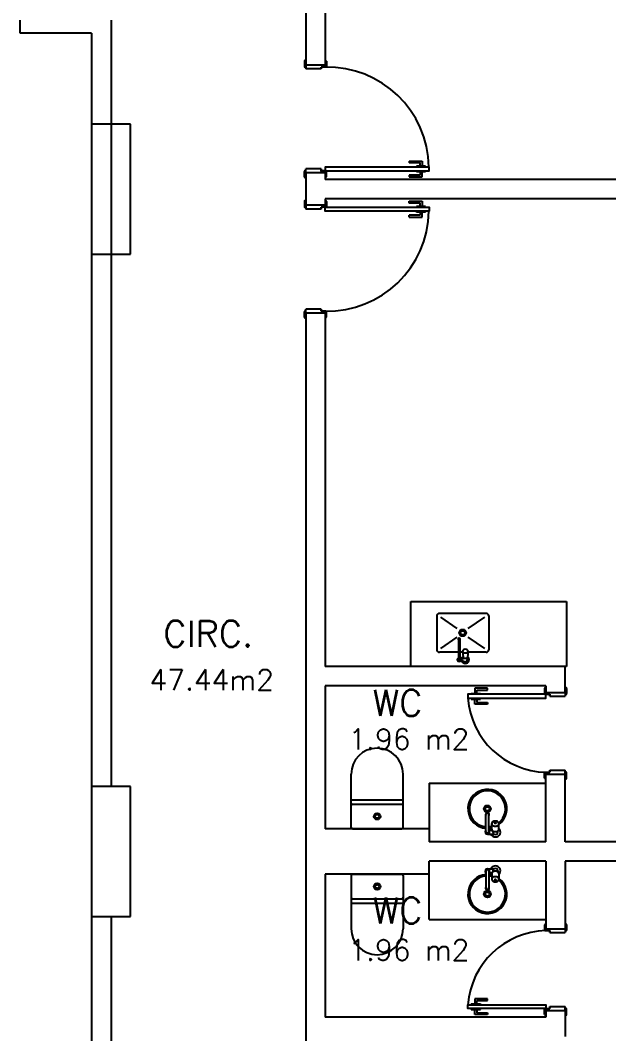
# Model space of a CAD drawing. Extents: x 544 to 914, y -40 to 56.
# Drawn here: x 644.54 to 649.07, y 2.74 to 10.55 of the extents above; entities that cross this region are included whole.
import ezdxf
from ezdxf.enums import TextEntityAlignment as Align

# ---------------------------------------------------------------- set-up
doc = ezdxf.new("R2010")
doc.units = 0
doc.header["$LTSCALE"] = 0.5
doc.header["$MEASUREMENT"] = 0
doc.layers.add('008', color=1, linetype='CONTINUOUS')
doc.styles.add('r80', font='romans.shx', dxfattribs={"height": 0.175})
doc.styles.add('T20', font='simplex.shx', dxfattribs={"height": 0.1})

msp = doc.modelspace()

# ---------------------------------------------------------------- linework, layer by layer
at = {"layer": '008', "color": 8}
for p, q in [((646.7374, 13.4952), (646.7374, 10.2002)), ((646.8874, 12.9952), (646.8874, 10.2002)), ((644.5374, 10.4452), (644.5374, 10.5452)), ((645.2374, 10.5452), (645.2374, 4.6452)), ((645.0874, 10.4452), (644.5374, 10.4452)), ((645.0874, 10.4452), (645.0874, 1.9653)), ((646.7274, 10.2302), (646.7274, 10.1902)), ((646.7374, 10.2352), (646.7324, 10.2352)), ((646.8924, 10.2352), (646.8874, 10.2352)), ((646.8974, 10.2302), (646.8974, 10.1902)), ((646.7374, 10.1852), (646.7324, 10.1852)), ((646.8874, 10.2002), (646.7374, 10.2002)), ((646.7374, 10.2002), (646.7374, 10.1702)), ((646.8574, 10.1702), (646.7374, 10.1702)), ((646.8574, 10.1852), (646.8574, 10.1702)), ((646.8574, 10.1702), (646.8574, 10.1852)), ((646.8874, 10.1852), (646.8574, 10.1852)), ((646.8874, 10.2002), (646.8874, 10.1852)), ((646.8924, 10.1852), (646.8874, 10.1852)), ((645.3874, 9.7452), (645.0874, 9.7452)), ((645.0874, 9.7452), (645.0874, 8.7452)), ((645.3874, 8.7452), (645.3874, 9.7452)), ((647.5355, 9.4612), (647.6335, 9.4612)), ((647.5355, 9.4612), (647.5355, 9.4472)), ((647.5495, 9.4472), (647.5355, 9.4472)), ((647.6195, 9.4472), (647.5495, 9.4472)), ((647.6195, 9.4222), (647.6195, 9.4472)), ((647.6335, 9.4612), (647.6335, 9.4222)), ((646.7274, 9.3402), (646.7274, 9.3802)), ((646.7374, 9.3852), (646.7324, 9.3852)), ((646.7374, 9.3702), (646.7374, 9.4002)), ((646.8574, 9.4002), (646.7374, 9.4002)), ((646.7374, 9.3702), (646.7374, 9.1202)), ((646.8874, 9.3702), (646.7374, 9.3702)), ((646.8574, 9.4002), (646.8574, 9.3852)), ((646.8574, 9.3852), (646.8574, 9.4002)), ((646.8874, 9.3852), (646.8574, 9.3852)), ((646.8874, 9.3702), (646.8874, 9.3852)), ((646.8874, 9.3702), (646.8874, 9.3202)), ((646.8974, 9.3402), (646.8974, 9.3802)), ((647.6615, 9.4222), (647.5915, 9.4222)), ((647.5915, 9.4222), (647.5915, 9.4152)), ((647.5915, 9.3782), (647.5915, 9.3852)), ((647.6615, 9.3782), (647.5915, 9.3782)), ((647.6195, 9.3782), (647.6195, 9.3532)), ((647.6335, 9.3392), (647.6335, 9.3782)), ((647.6615, 9.4222), (647.6615, 9.4152)), ((647.6615, 9.3782), (647.6615, 9.3852)), ((646.7374, 9.3352), (646.7324, 9.3352)), ((646.8924, 9.3352), (646.8874, 9.3352)), ((652.2794, 9.3202), (646.8874, 9.3202)), ((647.5355, 9.3532), (647.5355, 9.3392)), ((647.5495, 9.3532), (647.5355, 9.3532)), ((647.5355, 9.3392), (647.6335, 9.3392)), ((647.6195, 9.3532), (647.5495, 9.3532)), ((646.7274, 9.1502), (646.7274, 9.1102)), ((646.7374, 9.1552), (646.7324, 9.1552)), ((646.8874, 9.1702), (646.8874, 9.1202)), ((652.2794, 9.1702), (646.8874, 9.1702)), ((646.8924, 9.1552), (646.8874, 9.1552)), ((646.8974, 9.1502), (646.8974, 9.1102)), ((647.5355, 9.1512), (647.6335, 9.1512)), ((647.5355, 9.1372), (647.5355, 9.1512)), ((647.5495, 9.1372), (647.5355, 9.1372)), ((647.6195, 9.1372), (647.5495, 9.1372)), ((647.6195, 9.1122), (647.6195, 9.1372)), ((647.6335, 9.1512), (647.6335, 9.1122)), ((646.7374, 9.1052), (646.7324, 9.1052)), ((646.8874, 9.1202), (646.7374, 9.1202)), ((646.7374, 9.1202), (646.7374, 9.0902)), ((646.8574, 9.0902), (646.7374, 9.0902)), ((646.8874, 9.1052), (646.8574, 9.1052)), ((646.8574, 9.0902), (646.8574, 9.1052)), ((646.8574, 9.1052), (646.8574, 9.0902)), ((646.8874, 9.1202), (646.8874, 9.1052)), ((647.5915, 9.1122), (647.5915, 9.1052)), ((647.6615, 9.1122), (647.5915, 9.1122)), ((647.5915, 9.0682), (647.5915, 9.0752)), ((647.6615, 9.0682), (647.5915, 9.0682)), ((647.6195, 9.0682), (647.6195, 9.0432)), ((647.6335, 9.0292), (647.6335, 9.0682)), ((647.6615, 9.1122), (647.6615, 9.1052)), ((647.6615, 9.0682), (647.6615, 9.0752)), ((647.5495, 9.0432), (647.5355, 9.0432)), ((647.5355, 9.0292), (647.5355, 9.0432)), ((647.5355, 9.0292), (647.6335, 9.0292)), ((647.6195, 9.0432), (647.5495, 9.0432)), ((645.0874, 8.7452), (645.3874, 8.7452)), ((646.7274, 8.2602), (646.7274, 8.3002)), ((646.7374, 8.3052), (646.7324, 8.3052)), ((646.7374, 8.2902), (646.7374, 8.3202)), ((646.8574, 8.3202), (646.7374, 8.3202)), ((646.7374, 8.2902), (646.7374, 0.0002)), ((646.8874, 8.2902), (646.7374, 8.2902)), ((646.8574, 8.3052), (646.8574, 8.3202)), ((646.8574, 8.3202), (646.8574, 8.3052)), ((646.8874, 8.3052), (646.8574, 8.3052)), ((646.8874, 8.2902), (646.8874, 8.3052)), ((646.8924, 8.3052), (646.8874, 8.3052)), ((646.8874, 8.2902), (646.8874, 5.5702)), ((646.8974, 8.2602), (646.8974, 8.3002)), ((646.7374, 8.2552), (646.7324, 8.2552)), ((646.8924, 8.2552), (646.8874, 8.2552)), ((647.5474, 6.0702), (648.7474, 6.0702)), ((647.5474, 5.5702), (647.5474, 6.0702)), ((648.7474, 6.0702), (648.7474, 5.5702)), ((647.7474, 5.9585), (647.7474, 5.7785)), ((648.1274, 5.9785), (647.7674, 5.9785)), ((647.9047, 5.8614), (647.7774, 5.9485)), ((647.9901, 5.8614), (648.1174, 5.9485)), ((648.1474, 5.9585), (648.1474, 5.7785)), ((647.7474, 5.7785), (647.7474, 5.6985)), ((647.7774, 5.7085), (647.9047, 5.7955)), ((647.9151, 5.7788), (647.9151, 5.7677)), ((647.9253, 5.7788), (647.9253, 5.7677)), ((648.1174, 5.7085), (647.9901, 5.7955)), ((648.1474, 5.7785), (648.1474, 5.6985)), ((647.9151, 5.7677), (647.9151, 5.6221)), ((647.9253, 5.7677), (647.9253, 5.6221)), ((647.916, 5.6785), (647.7674, 5.6785)), ((647.9466, 5.6785), (647.9245, 5.6785)), ((647.9447, 5.63), (647.9327, 5.63)), ((647.9458, 5.6878), (647.95, 5.6406)), ((647.9813, 5.6294), (647.9813, 5.6367)), ((647.9883, 5.6878), (647.984, 5.6406)), ((648.1274, 5.6785), (647.9874, 5.6785)), ((648.7374, 5.5702), (646.8874, 5.5702)), ((648.7474, 5.5702), (647.5474, 5.5702)), ((647.9537, 5.613), (647.932, 5.613)), ((648.7374, 5.3702), (648.7374, 5.5702)), ((646.8874, 5.4202), (646.8874, 4.3202)), ((648.5874, 5.4202), (646.8874, 5.4202)), ((648.0414, 5.4012), (648.0414, 5.3622)), ((648.1394, 5.4012), (648.0414, 5.4012)), ((648.0554, 5.3872), (648.1254, 5.3872)), ((648.0554, 5.3622), (648.0554, 5.3872)), ((648.1254, 5.3872), (648.1394, 5.3872)), ((648.1394, 5.3872), (648.1394, 5.4012)), ((648.5774, 5.4002), (648.5774, 5.3602)), ((648.5824, 5.4052), (648.5874, 5.4052)), ((648.5874, 5.3702), (648.5874, 5.4202)), ((648.5874, 5.4202), (648.5874, 5.3702)), ((648.7374, 5.4052), (648.7424, 5.4052)), ((648.7474, 5.4002), (648.7474, 5.3602)), ((648.0134, 5.3622), (648.0134, 5.3552)), ((648.0134, 5.3622), (648.0834, 5.3622)), ((648.0134, 5.3182), (648.0134, 5.3252)), ((648.0134, 5.3182), (648.0834, 5.3182)), ((648.0414, 5.2792), (648.0414, 5.3182)), ((648.0554, 5.3182), (648.0554, 5.2932)), ((648.0834, 5.3622), (648.0834, 5.3552)), ((648.0834, 5.3182), (648.0834, 5.3252)), ((648.5874, 5.3702), (648.7374, 5.3702)), ((648.5874, 5.3702), (648.5874, 5.3552)), ((648.5874, 5.3552), (648.6174, 5.3552)), ((648.6174, 5.3402), (648.6174, 5.3552)), ((648.6174, 5.3552), (648.6174, 5.3402)), ((648.6174, 5.3402), (648.7374, 5.3402)), ((648.7374, 5.3702), (648.7374, 5.3402)), ((648.7374, 5.3552), (648.7424, 5.3552)), ((648.1394, 5.2792), (648.0414, 5.2792)), ((648.0554, 5.2932), (648.1254, 5.2932)), ((648.1254, 5.2932), (648.1394, 5.2932)), ((648.1394, 5.2932), (648.1394, 5.2792)), ((648.6174, 4.7552), (648.6174, 4.7702)), ((648.6174, 4.7702), (648.6174, 4.7552)), ((648.6174, 4.7702), (648.7374, 4.7702)), ((648.7374, 4.7402), (648.7374, 4.7702)), ((647.0874, 4.3302), (647.0874, 4.7402)), ((647.4874, 4.3302), (647.4874, 4.7402)), ((648.5774, 4.7102), (648.5774, 4.7502)), ((648.5824, 4.7552), (648.5874, 4.7552)), ((648.5824, 4.7052), (648.5874, 4.7052)), ((648.5874, 4.7402), (648.5874, 4.7552)), ((648.5874, 4.7552), (648.6174, 4.7552)), ((648.5874, 4.2202), (648.5874, 4.7402)), ((648.5874, 4.7402), (648.7374, 4.7402)), ((648.7374, 4.7552), (648.7424, 4.7552)), ((648.7374, 4.2202), (648.7374, 4.7402)), ((648.7374, 4.7052), (648.7424, 4.7052)), ((648.7474, 4.7102), (648.7474, 4.7502)), ((645.3874, 4.6452), (645.0874, 4.6452)), ((645.0874, 4.6452), (645.0874, 3.6452)), ((645.3874, 3.6452), (645.3874, 4.6452)), ((647.6874, 4.6702), (648.5874, 4.6702)), ((647.6874, 4.6702), (647.6874, 4.3202)), ((647.0874, 4.5428), (647.4874, 4.5428)), ((647.0974, 4.5102), (647.4774, 4.5102)), ((648.1263, 4.2956), (648.1263, 4.4289)), ((648.1485, 4.2956), (648.1485, 4.4289)), ((647.6874, 4.3202), (646.8874, 4.3202)), ((647.0974, 4.3202), (647.4774, 4.3202)), ((647.6874, 4.3202), (647.6874, 4.2202)), ((648.1485, 4.3082), (648.1741, 4.3082)), ((648.1707, 4.3174), (648.1707, 4.3592)), ((648.1791, 4.2956), (648.1791, 4.3034)), ((648.218, 4.2956), (648.218, 4.3034)), ((648.2263, 4.3174), (648.2263, 4.3592)), ((648.5874, 4.2202), (647.6874, 4.2202)), ((648.1374, 4.2789), (648.1858, 4.2789)), ((652.2794, 4.2202), (648.7374, 4.2202)), ((648.5874, 4.0702), (647.6874, 4.0702)), ((647.6874, 3.9702), (647.6874, 4.0702)), ((648.5874, 4.0702), (648.5874, 3.5502)), ((652.2794, 4.0702), (648.7374, 4.0702)), ((648.7374, 4.0702), (648.7374, 3.5502)), ((648.1263, 3.9948), (648.1263, 3.8615)), ((648.1374, 4.0115), (648.1858, 4.0115)), ((648.1485, 3.9948), (648.1485, 3.8615)), ((648.1485, 3.9822), (648.1741, 3.9822)), ((648.1791, 3.9948), (648.1791, 3.987)), ((648.218, 3.9948), (648.218, 3.987)), ((646.8874, 3.9702), (646.8874, 2.8702)), ((647.6874, 3.9702), (646.8874, 3.9702)), ((647.0874, 3.9602), (647.0874, 3.5502)), ((647.0974, 3.9702), (647.4774, 3.9702)), ((647.4874, 3.9602), (647.4874, 3.5502)), ((647.6874, 3.6202), (647.6874, 3.9702)), ((648.1707, 3.973), (648.1707, 3.9312)), ((648.2263, 3.973), (648.2263, 3.9312)), ((647.0874, 3.7476), (647.4874, 3.7476)), ((647.0974, 3.7802), (647.4774, 3.7802)), ((645.0874, 3.6452), (645.3874, 3.6452)), ((645.2374, 3.6452), (645.2374, 1.9032)), ((647.6874, 3.6202), (648.5874, 3.6202)), ((648.5774, 3.5802), (648.5774, 3.5402)), ((648.5824, 3.5852), (648.5874, 3.5852)), ((648.5824, 3.5352), (648.5874, 3.5352)), ((648.5874, 3.5502), (648.7374, 3.5502)), ((648.5874, 3.5502), (648.5874, 3.5352)), ((648.5874, 3.5352), (648.6174, 3.5352)), ((648.6174, 3.5352), (648.6174, 3.5202)), ((648.6174, 3.5202), (648.6174, 3.5352)), ((648.6174, 3.5202), (648.7374, 3.5202)), ((648.7374, 3.5852), (648.7424, 3.5852)), ((648.7374, 3.5502), (648.7374, 3.5202)), ((648.7374, 3.5352), (648.7424, 3.5352)), ((648.7474, 3.5802), (648.7474, 3.5402)), ((648.0134, 2.9722), (648.0834, 2.9722)), ((648.0134, 2.9722), (648.0134, 2.9652)), ((648.1394, 3.0112), (648.0414, 3.0112)), ((648.0414, 3.0112), (648.0414, 2.9722)), ((648.0554, 2.9722), (648.0554, 2.9972)), ((648.0554, 2.9972), (648.1254, 2.9972)), ((648.0834, 2.9722), (648.0834, 2.9652)), ((648.1254, 2.9972), (648.1394, 2.9972)), ((648.1394, 2.9972), (648.1394, 3.0112)), ((648.0134, 2.9282), (648.0134, 2.9352)), ((648.0134, 2.9282), (648.0834, 2.9282)), ((648.0414, 2.8892), (648.0414, 2.9282)), ((648.1394, 2.8892), (648.0414, 2.8892)), ((648.0554, 2.9282), (648.0554, 2.9032)), ((648.0554, 2.9032), (648.1254, 2.9032)), ((648.0834, 2.9282), (648.0834, 2.9352)), ((648.1254, 2.9032), (648.1394, 2.9032)), ((648.1394, 2.9032), (648.1394, 2.8892)), ((648.5774, 2.8902), (648.5774, 2.9302)), ((648.5874, 2.9352), (648.6174, 2.9352)), ((648.5874, 2.9202), (648.5874, 2.9352)), ((648.5874, 2.9202), (648.5874, 2.8702)), ((648.5874, 2.8702), (648.5874, 2.9202)), ((648.5874, 2.9202), (648.7374, 2.9202)), ((648.6174, 2.9502), (648.6174, 2.9352)), ((648.6174, 2.9352), (648.6174, 2.9502)), ((648.6174, 2.9502), (648.7374, 2.9502)), ((648.7374, 2.9202), (648.7374, 2.9502)), ((648.7374, 2.9352), (648.7424, 2.9352)), ((648.7374, 2.9202), (648.7374, 2.7202)), ((648.7474, 2.8902), (648.7474, 2.9302)), ((648.5874, 2.8702), (646.8874, 2.8702)), ((648.5824, 2.8852), (648.5874, 2.8852)), ((648.7374, 2.8852), (648.7424, 2.8852))]:
    msp.add_line(p, q, dxfattribs=at)
for points in [[(646.8874, 9.3852), (647.6874, 9.3852), (647.6874, 9.4152), (646.8874, 9.4152)], [(646.8874, 9.1052), (647.6874, 9.1052), (647.6874, 9.0752), (646.8874, 9.0752)], [(647.9883, 5.6878), (647.9868, 5.6931), (647.9821, 5.6981), (647.9755, 5.7012), (647.967, 5.7023), (647.9586, 5.7012), (647.952, 5.6981), (647.9472, 5.6931), (647.9458, 5.6878), (647.9472, 5.6826), (647.952, 5.6776), (647.9586, 5.6745), (647.967, 5.6733), (647.9755, 5.6745), (647.9821, 5.6776), (647.9868, 5.6826)], [(648.5874, 5.3552), (647.9874, 5.3552), (647.9874, 5.3252), (648.5874, 5.3252)], [(648.5874, 2.9352), (647.9874, 2.9352), (647.9874, 2.9652), (648.5874, 2.9652)]]:
    msp.add_lwpolyline(points, close=True, dxfattribs=at)
msp.add_lwpolyline([(647.95, 5.6406), (647.951, 5.638), (647.955, 5.6351), (647.9601, 5.6335), (647.967, 5.6328), (647.9739, 5.6335), (647.9791, 5.6351), (647.983, 5.638), (647.984, 5.6406)], dxfattribs=at)
for centre, radius in [((647.9474, 5.8285), 0.0266), ((647.9474, 5.8285), 0.0163), ((648.1374, 4.4734), 0.0267), ((648.1374, 4.4734), 0.0156), ((647.2874, 4.4152), 0.025), ((647.2874, 4.4152), 0.015), ((647.2874, 3.8752), 0.025), ((647.2874, 3.8752), 0.015), ((648.1374, 3.817), 0.0267), ((648.1374, 3.817), 0.0156)]:
    msp.add_circle(centre, radius, dxfattribs=at)
for centre, radius, start, end in [((646.7324, 10.2302), 0.005, 90, 180), ((646.8924, 10.2302), 0.005, 0, 90), ((646.7324, 10.1902), 0.005, 180, 270), ((646.9024, 9.4002), 0.7851, 1.09469, 91.09469), ((646.8924, 10.1902), 0.005, 270, 0), ((646.7324, 9.3802), 0.005, 90, 180), ((646.8924, 9.3802), 0.005, 0, 90), ((646.7324, 9.3402), 0.005, 180, 270), ((646.8924, 9.3402), 0.005, 270, 0), ((646.7324, 9.1502), 0.005, 90, 180), ((646.8924, 9.1502), 0.005, 0, 90), ((646.7324, 9.1102), 0.005, 180, 270), ((646.9024, 9.0902), 0.7851, 268.90531, 358.90531), ((646.8924, 9.1102), 0.005, 270, 0), ((646.7324, 8.3002), 0.005, 90, 180), ((646.8924, 8.3002), 0.005, 0, 90), ((646.7324, 8.2602), 0.005, 180, 270), ((646.8924, 8.2602), 0.005, 270, 0), ((647.7674, 5.9585), 0.02, 90, 180), ((648.1274, 5.9585), 0.02, 0, 90), ((647.9202, 5.7788), 0.00753, 312.65589, 227.34411), ((647.9202, 5.7788), 0.0051, 359.99352, 180.00648), ((647.7674, 5.6985), 0.02, 180, 270), ((648.1274, 5.6985), 0.02, 270, 0), ((647.9202, 5.6221), 0.0148, 110.16101, 69.83899), ((647.9202, 5.6221), 0.0051, 180.00373, 359.99627), ((647.967, 5.6221), 0.0297, 126.00126, 164.46267), ((647.967, 5.6221), 0.0297, 197.74323, 53.82953), ((647.9447, 5.6385), 0.0085, 270, 347.17152), ((647.967, 5.6221), 0.0161, 214.26245, 27.26327), ((648.5824, 5.4002), 0.005, 90, 180), ((648.7424, 5.4002), 0.005, 0, 90), ((648.6026, 5.3719), 0.6169, 184.34604, 268.59156), ((648.5824, 5.3602), 0.005, 180, 270), ((648.7424, 5.3602), 0.005, 270, 0), ((647.2874, 4.7402), 0.2, 0, 180), ((648.5824, 4.7502), 0.005, 90, 180), ((648.5824, 4.7102), 0.005, 180, 270), ((648.7424, 4.7502), 0.005, 0, 90), ((648.7424, 4.7102), 0.005, 270, 0), ((648.1374, 4.4734), 0.15, 306.3412, 265.75198), ((648.1374, 4.4734), 0.1389, 309.00735, 265.41143), ((647.0974, 4.5002), 0.01, 90, 180), ((647.4774, 4.5002), 0.01, 0, 90), ((648.1374, 4.4289), 0.0139, 323.1301, 216.8699), ((648.1374, 4.4289), 0.0111, 359.99988, 179.99988), ((648.1914, 4.3553), 0.0217, 125.26439, 149.63881), ((648.1957, 4.3492), 0.0292, 106.32495, 125.26439), ((648.1985, 4.3397), 0.0391, 90, 106.32495), ((648.1964, 4.3663), 0.00652, 125.26439, 149.63881), ((648.1977, 4.3645), 0.00875, 106.32495, 125.26439), ((648.1985, 4.3616), 0.0117, 90, 106.32495), ((648.1985, 4.3397), 0.0391, 73.67505, 90), ((648.1985, 4.3616), 0.0117, 73.67505, 90), ((648.1994, 4.3645), 0.00875, 54.73561, 73.67505), ((648.2007, 4.3663), 0.00652, 30.36119, 54.73561), ((648.2013, 4.3492), 0.0292, 54.73561, 73.67505), ((648.2056, 4.3553), 0.0217, 30.36119, 54.73561), ((647.0974, 4.3302), 0.01, 180, 270), ((647.4774, 4.3302), 0.01, 270, 0), ((648.1374, 4.2956), 0.0167, 131.81031, 48.18969), ((648.1374, 4.2956), 0.0111, 179.99979, 359.99979), ((648.1374, 4.4734), 0.1389, 274.58857, 283.88654), ((648.1374, 4.4734), 0.15, 274.24802, 282.83959), ((648.1985, 4.2956), 0.0389, 135.58469, 161.12889), ((648.1985, 4.2956), 0.0389, 205.37693, 44.41531), ((648.1849, 4.3592), 0.0141, 149.63881, 180), ((648.1849, 4.3592), 0.0141, 180, 210.36119), ((648.1849, 4.3174), 0.0141, 180, 210.36119), ((648.1914, 4.363), 0.0217, 210.36119, 234.73561), ((648.1914, 4.3212), 0.0217, 210.36119, 234.73561), ((648.1957, 4.3691), 0.0292, 234.73561, 253.67505), ((648.1957, 4.3273), 0.0292, 234.73561, 253.67505), ((648.1985, 4.2956), 0.0194, 180, 238.99728), ((648.1985, 4.3787), 0.0391, 253.67505, 270), ((648.1985, 4.3369), 0.0391, 253.67505, 270), ((648.1944, 4.3675), 0.00423, 149.63881, 180), ((648.1944, 4.3675), 0.00423, 180, 210.36119), ((648.1985, 4.2956), 0.0194, 245.38002, 0), ((648.1964, 4.3686), 0.00652, 210.36119, 234.73561), ((648.1977, 4.3705), 0.00875, 234.73561, 253.67505), ((648.1985, 4.3733), 0.0117, 253.67505, 270), ((648.1985, 4.3733), 0.0117, 270, 286.32495), ((648.1985, 4.3787), 0.0391, 270, 286.32495), ((648.1985, 4.3369), 0.0391, 270, 286.32495), ((648.1994, 4.3705), 0.00875, 286.32495, 305.26439), ((648.2007, 4.3686), 0.00652, 305.26439, 329.63881), ((648.2026, 4.3675), 0.00423, 0, 30.36119), ((648.2026, 4.3675), 0.00423, 329.63881, 360), ((648.2013, 4.3691), 0.0292, 286.32495, 305.26439), ((648.2013, 4.3273), 0.0292, 286.32495, 305.26439), ((648.2056, 4.363), 0.0217, 305.26439, 329.63881), ((648.2056, 4.3212), 0.0217, 305.26439, 329.63881), ((648.2122, 4.3592), 0.0141, 360, 30.36119), ((648.2122, 4.3592), 0.0141, 329.63881, 360), ((648.2122, 4.3174), 0.0141, 329.63881, 0), ((648.1858, 4.2678), 0.0111, 65.38002, 90), ((648.1374, 3.9948), 0.0167, 311.81031, 228.18969), ((648.1374, 3.9948), 0.0111, 0.00021, 180.00021), ((648.1985, 3.9948), 0.0389, 198.87111, 224.41531), ((648.1985, 3.9948), 0.0389, 315.58469, 154.62307), ((648.1849, 3.973), 0.0141, 149.63881, 180), ((648.1914, 3.9692), 0.0217, 125.26439, 149.63881), ((648.1957, 3.9631), 0.0292, 106.32495, 125.26439), ((648.1985, 3.9948), 0.0194, 121.00272, 180), ((648.1858, 4.0226), 0.0111, 270, 294.61998), ((648.1985, 3.9535), 0.0391, 90, 106.32495), ((648.1985, 3.9948), 0.0194, 360, 114.61998), ((648.1985, 3.9535), 0.0391, 73.67505, 90), ((648.2013, 3.9631), 0.0292, 54.73561, 73.67505), ((648.2056, 3.9692), 0.0217, 30.36119, 54.73561), ((648.2122, 3.973), 0.0141, 360, 30.36119), ((647.0974, 3.9602), 0.01, 90, 180), ((647.4774, 3.9602), 0.01, 0, 90), ((648.1374, 3.817), 0.15, 94.24802, 53.6588), ((648.1374, 3.817), 0.1389, 94.58857, 50.99265), ((648.1374, 3.817), 0.15, 77.16041, 85.75198), ((648.1374, 3.817), 0.1389, 76.11346, 85.41143), ((648.1849, 3.9312), 0.0141, 149.63881, 180), ((648.1849, 3.9312), 0.0141, 180, 210.36119), ((648.1914, 3.9274), 0.0217, 125.26439, 149.63881), ((648.1914, 3.9351), 0.0217, 210.36119, 234.73561), ((648.1957, 3.9213), 0.0292, 106.32495, 125.26439), ((648.1957, 3.9411), 0.0292, 234.73561, 253.67505), ((648.1985, 3.9117), 0.0391, 90, 106.32495), ((648.1985, 3.9507), 0.0391, 253.67505, 270), ((648.1944, 3.9229), 0.00423, 149.63881, 180), ((648.1944, 3.9229), 0.00423, 180, 210.36119), ((648.1964, 3.9217), 0.00652, 125.26439, 149.63881), ((648.1964, 3.924), 0.00652, 210.36119, 234.73561), ((648.1977, 3.9199), 0.00875, 106.32495, 125.26439), ((648.1977, 3.9259), 0.00875, 234.73561, 253.67505), ((648.1985, 3.917), 0.0117, 90, 106.32495), ((648.1985, 3.9287), 0.0117, 253.67505, 270), ((648.1985, 3.9117), 0.0391, 73.67505, 90), ((648.1985, 3.917), 0.0117, 73.67505, 90), ((648.1985, 3.9287), 0.0117, 270, 286.32495), ((648.1985, 3.9507), 0.0391, 270, 286.32495), ((648.1994, 3.9199), 0.00875, 54.73561, 73.67505), ((648.1994, 3.9259), 0.00875, 286.32495, 305.26439), ((648.2007, 3.9217), 0.00652, 30.36119, 54.73561), ((648.2007, 3.924), 0.00652, 305.26439, 329.63881), ((648.2026, 3.9229), 0.00423, 0, 30.36119), ((648.2026, 3.9229), 0.00423, 329.63881, 360), ((648.2013, 3.9213), 0.0292, 54.73561, 73.67505), ((648.2013, 3.9411), 0.0292, 286.32495, 305.26439), ((648.2056, 3.9274), 0.0217, 30.36119, 54.73561), ((648.2056, 3.9351), 0.0217, 305.26439, 329.63881), ((648.2122, 3.9312), 0.0141, 0, 30.36119), ((648.2122, 3.9312), 0.0141, 329.63881, 0), ((648.1374, 3.8615), 0.0139, 143.1301, 36.8699), ((648.1374, 3.8615), 0.0111, 180.00012, 0.00012), ((647.0974, 3.7902), 0.01, 180, 270), ((647.4774, 3.7902), 0.01, 270, 0), ((647.2874, 3.5502), 0.2, 180, 0), ((648.6026, 2.9184), 0.6169, 91.40844, 175.65396), ((648.5824, 3.5802), 0.005, 90, 180), ((648.5824, 3.5402), 0.005, 180, 270), ((648.7424, 3.5802), 0.005, 0, 90), ((648.7424, 3.5402), 0.005, 270, 0), ((648.5824, 2.9302), 0.005, 90, 180), ((648.5824, 2.8902), 0.005, 180, 270), ((648.7424, 2.9302), 0.005, 0, 90), ((648.7424, 2.8902), 0.005, 270, 0)]:
    msp.add_arc(centre, radius, start, end, dxfattribs=at)
msp.add_point((646.8574, 9.3852), dxfattribs=at)

# ---------------------------------------------------------------- texts
at = {"layer": '008', "color": 8, "style": 'T20'}
for s, p in [('CIRC.', (645.6392, 5.7218)), ('WC', (647.2519, 5.1887)), ('WC', (647.2519, 3.5907))]:
    msp.add_text(s, height=0.2, dxfattribs=at).set_placement(p)
at = {"layer": '008', "color": 8, "style": 'r80'}
for s, p in [('47.44m2', (646.0122, 5.3866)), ('1.96 m2', (647.5321, 4.9302)), ('1.96 m2', (647.5321, 3.3065))]:
    msp.add_text(s, height=0.16, dxfattribs=at).set_placement(p, align=Align.CENTER)

doc.saveas('drawing.dxf')
